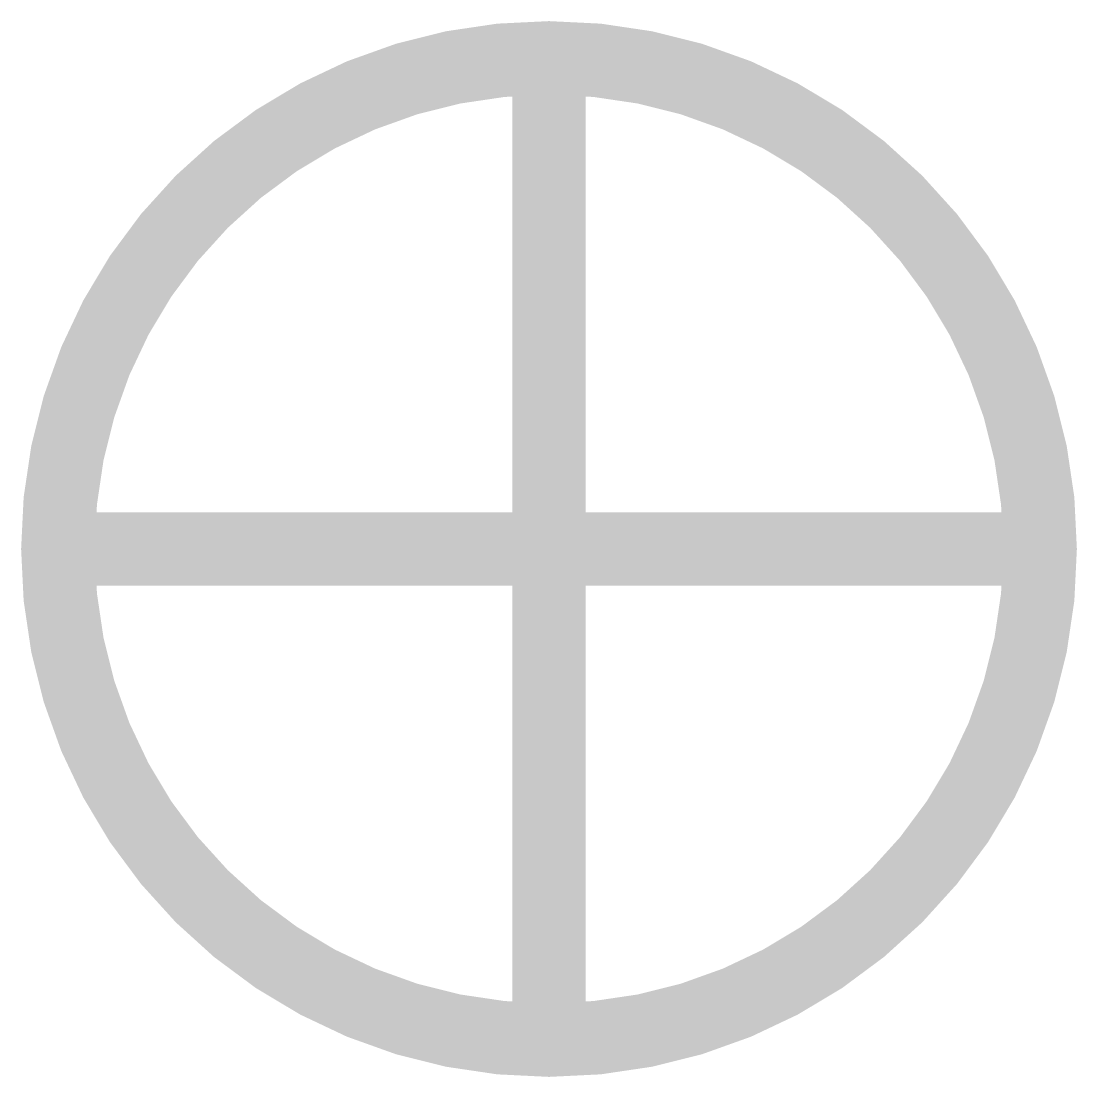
# Model space of a CAD drawing. Extents: x 5.85 to 10.15, y 1.85 to 6.15.
import ezdxf

# ---------------------------------------------------------------- set-up
doc = ezdxf.new("R2010")
doc.units = 0
doc.header["$MEASUREMENT"] = 0
doc.layers.get('0').update_dxf_attribs({"linetype": 'CONTINUOUS'})

msp = doc.modelspace()

# ---------------------------------------------------------------- linework, layer by layer
at = {"const_width": 0.3}
msp.add_lwpolyline([(8, 2, 1), (8, 6, 1), (8, 2, 1)], format="xyb", dxfattribs=at)
for points in [[(8, 5.9071), (8, 2)], [(9.9071, 4), (6, 4)]]:
    msp.add_lwpolyline(points, dxfattribs=at)

doc.saveas('drawing.dxf')
